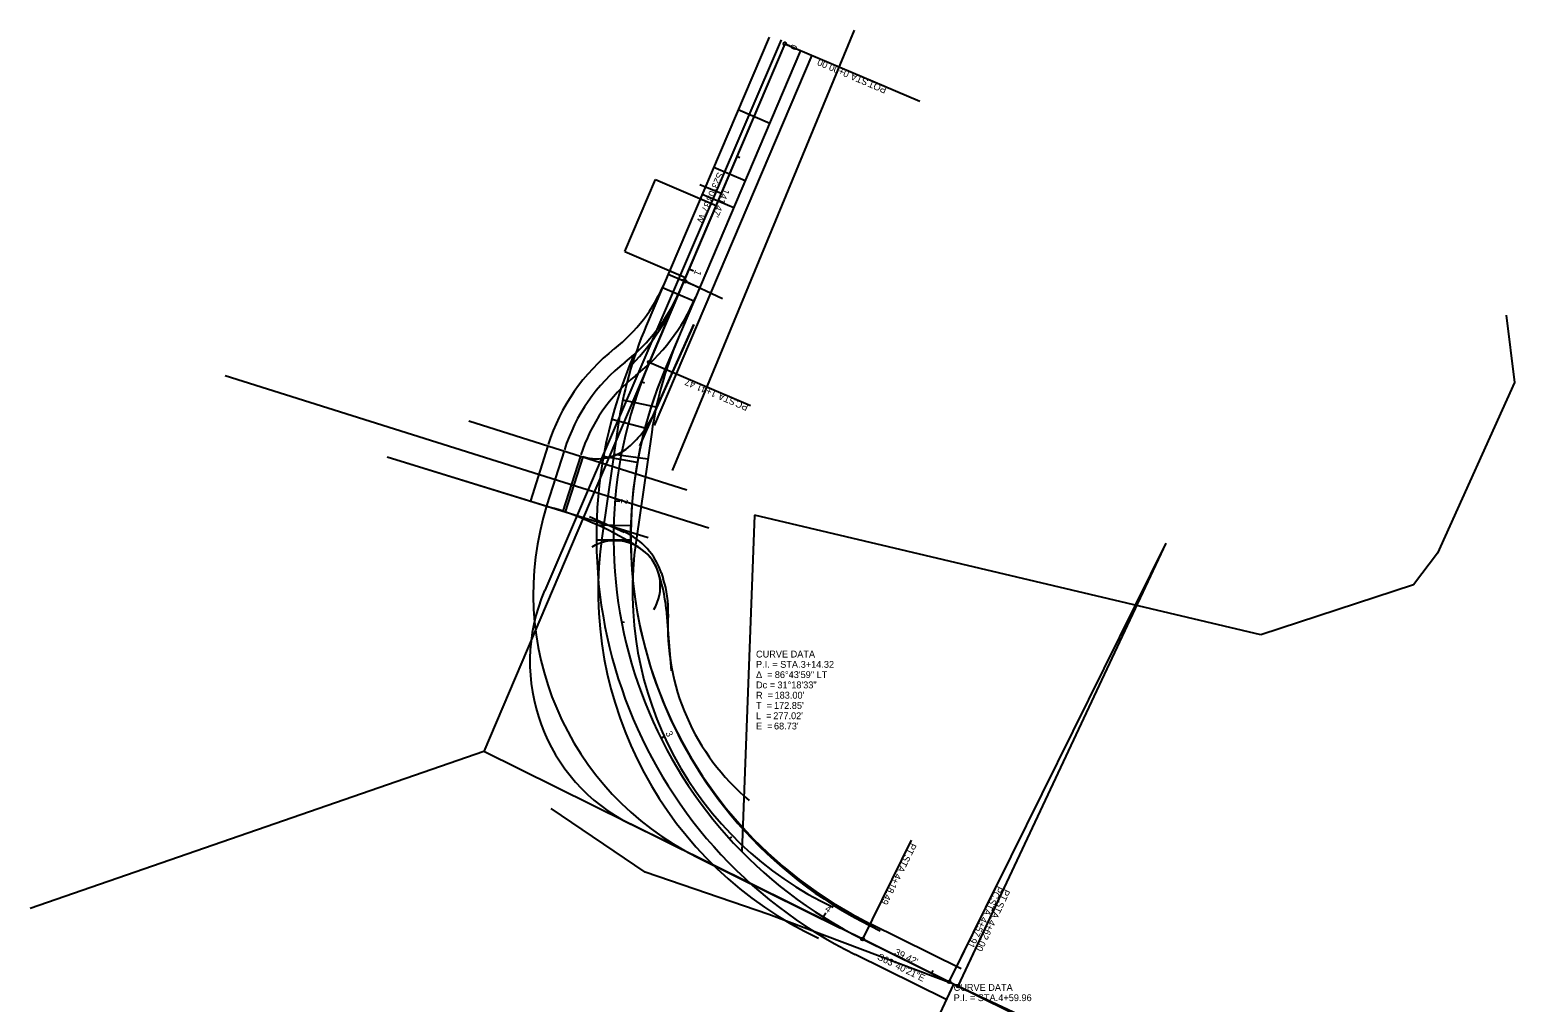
# Model space of a CAD drawing. Extents: x 1439896 to 1441697, y 420263 to 421715.
# Drawn here: x 1439896 to 1440513, y 421318 to 421715 of the extents above; entities that cross this region are included whole.
import ezdxf

# ---------------------------------------------------------------- set-up
doc = ezdxf.new("R2010")
doc.units = 0
for name, color, linetype in [('Default', 7, 'Continuous'), ('DR_X_Cells', 7, 'Continuous'), ('RD_X_Wall', 7, 'Continuous'), ('SN_X_Public', 7, 'Continuous'), ('SV_P_Control_Cells_Set', 7, 'Continuous'), ('SV_P_Mon_Cells_Set', 7, 'Continuous'), ('SV_X_Mon_Cells_Found', 7, 'Continuous'), ('SV_X_Random_Point', 7, 'Continuous'), ('SV_X_Shot_Marker', 7, 'Continuous'), ('SV_X_Text_Elevation', 7, 'Continuous'), ('VG_X_Cells', 7, 'Continuous')]:
    doc.layers.add(name, color=color, linetype=linetype)

msp = doc.modelspace()

# ---------------------------------------------------------------- linework, layer by layer
at = {"layer": 'Default'}
for p, q in [((1440204.79, 421709.48), (1440081.67, 421420.27)), ((1440198.35, 421712.22), (1440148.12, 421594.24)), ((1440204.79, 421709.48), (1440149.37, 421579.31)), ((1440211.23, 421706.73), (1440155.81, 421576.57)), ((1440185.71, 421682.54), (1440198.57, 421677.07)), ((1440175.72, 421659.08), (1440188.58, 421653.6)), ((1440139.29, 421624.57), (1440151.83, 421654.01)), ((1440151.83, 421654.01), (1440176.67, 421643.44)), ((1440178.71, 421648.22), (1440170.05, 421651.81)), ((1440171.02, 421648.04), (1440183.88, 421642.56)), ((1440172.97, 421646.83), (1440172.97, 421646.83)), ((1440139.29, 421624.57), (1440164.14, 421613.99)), ((1440169.93, 421609.74), (1440157.05, 421615.22)), ((1440167.58, 421604.22), (1440154.7, 421609.7)), ((1440163.57, 421612.67), (1440179.25, 421605.42)), ((1440152.18, 421560.91), (1440138.49, 421563.84)), ((1440136.5, 421552.74), (1440130.09, 421508.44)), ((1440147.54, 421552.39), (1440134, 421555.95)), ((1440150.35, 421550.74), (1440143.94, 421506.44)), ((1440107.86, 421545.19), (1440100.73, 421522.68)), ((1440114.53, 421543.07), (1440107.54, 421521)), ((1440121.2, 421540.96), (1440114.07, 421518.45)), ((1440122.16, 421540.66), (1440115.03, 421518.15)), ((1440144.44, 421538.31), (1440130.66, 421540.75)), ((1440148.75, 421539.66), (1440134.89, 421541.67)), ((1440124.86, 421516.27), (1440139.1, 421509.95)), ((1440141.82, 421512.42), (1440127.82, 421512.8)), ((1440141.75, 421506.65), (1440127.75, 421506.57)), ((1440271.92, 421326.13), (1440360.62, 421505.39)), ((1440275.61, 421324.35), (1440360.62, 421505.39)), ((1440154.33, 421493.1), (1440155.07, 421490.85)), ((1440081.67, 421420.27), (1439896.26, 421356.14)), ((1440273.76, 421325.22), (1440081.67, 421420.27)), ((1440168.71, 421377.2), (1440227.55, 421348.09)), ((1440276.86, 421331.5), (1440239.69, 421349.89)), ((1440236.59, 421343.62), (1440271.92, 421326.13)), ((1440270.65, 421318.95), (1440233.49, 421337.34)), ((1440273.76, 421325.22), (1440161.76, 421086.71)), ((1440273.76, 421325.22), (1440630.33, 421157.78)), ((1440273.76, 421325.22), (1440628.82, 421158.49)), ((1440275.61, 421324.35), (1440275.61, 421324.35)), ((1440275.61, 421324.35), (1440275.61, 421324.35)), ((1440275.61, 421324.35), (1440275.61, 421324.35)), ((1440275.61, 421324.35), (1440275.61, 421324.35)), ((1440275.61, 421324.35), (1440275.61, 421324.35)), ((1440275.61, 421324.35), (1440275.61, 421324.35)), ((1440275.61, 421324.35), (1440628.74, 421158.53))]:
    msp.add_line(p, q, dxfattribs=at)
msp.add_lwpolyline([(1440163.24, 421613.36), (1440164.57, 421612.74), (1440163.82, 421612.11)], close=True, dxfattribs=at)
msp.add_lwpolyline([(1440163.57, 421612.67), (1440164.16, 421611.97), (1440164.19, 421612.29), (1440164.16, 421611.97), (1440163.84, 421612), (1440164.16, 421611.97)], dxfattribs=at)
for centre, radius, start, end in [((1440093.73, 421637.53), 67, 308.18565, 336.93967), ((1440093.73, 421637.53), 74, 308.18565, 336.93967), ((1440077.96, 421641.33), 90, 314.25496, 336.93967), ((1440093.73, 421637.53), 81, 308.18565, 336.93967), ((1440301.78, 421528.83), 167, 156.93967, 171.76716), ((1440185.23, 421521.21), 81, 128.18565, 162.42099), ((1440301.78, 421528.83), 153, 156.93967, 171.76716), ((1440185.23, 421521.21), 74, 128.18565, 162.42099), ((1440317.75, 421507.63), 190, 156.93967, 243.67261), ((1440317.75, 421507.63), 183, 156.93967, 243.67261), ((1440317.75, 421507.63), 183, 156.93967, 243.67261), ((1440185.23, 421521.21), 67, 128.18565, 162.42099), ((1440317.75, 421507.63), 176, 156.93967, 243.67261), ((1440319.16, 421507.54), 177.33, 156.93967, 244.84605), ((1440221.93, 421484.76), 120, 162.42099, 243.67261), ((1440127.73, 421484.36), 28, 18.17779, 66.07544), ((1440285.47, 421485.96), 157, 171.76716, 244.78578), ((1440285.47, 421485.96), 143, 171.76716, 244.78578), ((1440117.07, 421478.37), 40, 357.05214, 18.17779), ((1440249.81, 421471.53), 92.92, 177.05214, 230.07599), ((1440360.62, 421505.39), 200, 243.67261, 244.84616)]:
    msp.add_arc(centre, radius, start, end, dxfattribs=at)
at = {"layer": 'DR_X_Cells'}
for p, q in [((1440204.79, 421709.48), (1440206.63, 421708.69)), ((1440185.2, 421663.47), (1440186.31, 421663)), ((1440165.62, 421617.47), (1440167.46, 421616.68)), ((1440146.22, 421571.39), (1440147.34, 421570.97)), ((1440135.37, 421522.74), (1440137.37, 421522.57)), ((1440138.06, 421472.96), (1440139.24, 421473.19)), ((1440154.09, 421425.76), (1440155.87, 421426.66)), ((1440182.25, 421384.64), (1440183.14, 421385.44)), ((1440220.46, 421352.64), (1440221.53, 421354.33)), ((1440264.83, 421329.64), (1440265.37, 421330.71))]:
    msp.add_line(p, q, dxfattribs=at)
at = {"layer": 'RD_X_Wall'}
for p, q in [((1440151.53, 421558.8), (1440167.61, 421594.75)), ((1440042.17, 421540.7), (1440110.24, 421519.69)), ((1440156.27, 421478.44), (1440158.35, 421453.19))]:
    msp.add_line(p, q, dxfattribs=at)
for centre, radius, start, end in [((1440115.19, 421575.05), 39.81, 310.11738, 335.89825), ((1440127.95, 421559.9), 20, 253.37706, 310.11738), ((1440066.19, 421378.11), 148.27, 57.77941, 72.71834), ((1440135.34, 421487.88), 18.54, 20.57401, 57.70972), ((1440091.4, 421472.27), 65.17, 5.43696, 19.84302)]:
    msp.add_arc(centre, radius, start, end, dxfattribs=at)
at = {"layer": 'SN_X_Public'}
msp.add_line((1440167.61, 421594.75), (1440145.4, 421545.1), dxfattribs=at)
at = {"layer": 'SV_P_Mon_Cells_Set'}
for p, q in [((1440233.05, 421715.02), (1440158.64, 421535.04)), ((1440203.27, 421711.03), (1440106.59, 421486.09)), ((1440204.79, 421709.48), (1440259.95, 421685.99)), ((1440215.83, 421704.78), (1440151.41, 421553.46)), ((1440499.67, 421598.5), (1440503.03, 421571.1)), ((1439975.92, 421573.97), (1440173.64, 421511.72)), ((1440503.03, 421571.1), (1440471.52, 421501.32)), ((1440075.59, 421555.41), (1440164.69, 421527.18)), ((1440192.31, 421516.88), (1440187.23, 421379.36)), ((1440399.32, 421467.99), (1440192.31, 421516.88)), ((1440471.52, 421501.32), (1440461.78, 421488.39)), ((1440461.78, 421488.39), (1440399.32, 421467.99))]:
    msp.add_line(p, q, dxfattribs=at)
for points in [[(1440691.36, 421118.81), (1440629.58, 421158.14), (1440609.97, 421165.18), (1440526.94, 421203.03), (1440470.42, 421228.12), (1440360.67, 421269.16), (1440307.16, 421308.68), (1440273.76, 421325.22), (1440198.26, 421353.66), (1440147.64, 421370.92), (1440109.27, 421396.96)], [(1440629.58, 421158.14), (1440273.76, 421325.22), (1440141.75, 421390.54)]]:
    msp.add_lwpolyline(points, dxfattribs=at)
for centre, radius, start, end in [((1440174.57, 421456.87), 74, 156.74048, 243.67261), ((1440360.62, 421505.39), 200, 243.67261, 244.84605)]:
    msp.add_arc(centre, radius, start, end, dxfattribs=at)
at = {"layer": 'SV_X_Mon_Cells_Found'}
for p, q in [((1440204.79, 421709.48), (1440246.19, 421691.85)), ((1440149.37, 421579.31), (1440190.78, 421561.69)), ((1440236.59, 421343.62), (1440256.55, 421383.95)), ((1440271.92, 421326.13), (1440291.88, 421366.46)), ((1440275.61, 421324.35), (1440294.74, 421365.09))]:
    msp.add_line(p, q, dxfattribs=at)
for centre in [(1440204.79, 421709.48), (1440149.37, 421579.31), (1440236.59, 421343.62), (1440271.92, 421326.13), (1440275.61, 421324.35)]:
    msp.add_circle(centre, 0.6, dxfattribs=at)
at = {"layer": 'SV_X_Text_Elevation'}
for p, q in [((1440204.79, 421709.48), (1440149.37, 421579.31)), ((1440042.17, 421540.7), (1440148.84, 421507.77)), ((1440236.59, 421343.62), (1440271.92, 421326.13)), ((1440275.61, 421324.35), (1440628.74, 421158.53))]:
    msp.add_line(p, q, dxfattribs=at)
for centre, radius, start, end in [((1440317.75, 421507.63), 183, 156.93967, 243.67261), ((1440360.62, 421505.39), 200, 243.67261, 244.84616)]:
    msp.add_arc(centre, radius, start, end, dxfattribs=at)
at = {"layer": 'VG_X_Cells'}
for centre, radius, start, end in [((1440115.19, 421575.05), 39.81, 310.11738, 335.89825), ((1440127.95, 421559.9), 20, 253.37706, 312.92164), ((1440135.34, 421487.88), 18.54, 328.96075, 120.83858)]:
    msp.add_arc(centre, radius, start, end, dxfattribs=at)

# ---------------------------------------------------------------- texts
at = {"layer": 'DR_X_Cells'}
for s, rotation, p in [('0', 246.93967, (1440207.52, 421709.52)), ('1', 246.93967, (1440168.28, 421617.33)), ('2', 265.26617, (1440137.95, 421523.57)), ('3', 296.57534, (1440155.86, 421427.81)), ('4', 327.8845, (1440220.91, 421355.31))]:
    msp.add_text(s, height=2.8, rotation=rotation, dxfattribs=at).set_placement(p)
at = {"layer": 'SV_P_Control_Cells_Set'}
for s, rotation, p in [('S23°03\'37"W', 246.93967, (1440177.32, 421657.22)), ('S63°40\'21"E', 333.67261, (1440242.32, 421335.42))]:
    msp.add_text(s, height=2.8, rotation=rotation, dxfattribs=at).set_placement(p)
at = {"layer": 'SV_X_Mon_Cells_Found'}
for s, rotation, p in [('0+00.00', 156.93967, (1440231.37, 421698.11)), (' STA. ', 156.93967, (1440240.07, 421694.41)), ('POT', 156.93967, (1440246.69, 421691.59)), ('1+41.47', 156.93967, (1440177.23, 421567.41)), (' STA. ', 156.93967, (1440185.92, 421563.71)), ('PC', 156.93967, (1440190.14, 421561.91)), ('PT', 243.67261, (1440256.21, 421383.16)), (' STA. ', 243.67261, (1440254.25, 421379.2)), ('4+18.49', 243.67261, (1440250.06, 421370.73)), ('PC', 243.67261, (1440291.5, 421365.6)), ('PT', 244.84616, (1440294.43, 421364.32)), (' STA. ', 243.67261, (1440289.47, 421361.49)), (' STA. ', 244.84616, (1440292.55, 421360.32)), ('4+57.91', 243.67261, (1440285.28, 421353.02)), ('4+62.00', 244.84616, (1440288.53, 421351.77))]:
    msp.add_text(s, height=2.8, rotation=rotation, dxfattribs=at).set_placement(p)
at = {"layer": 'SV_X_Random_Point'}
for s, rotation, p in [("141.47'", 246.93967, (1440179.71, 421650.53)), ("39.42'", 333.67261, (1440249.29, 421337.38))]:
    msp.add_text(s, height=2.8, rotation=rotation, dxfattribs=at).set_placement(p)
at = {"layer": 'SV_X_Shot_Marker'}
for s, p in [('CURVE DATA', (1440192.98, 421458.66)), ('P.I. = STA. ', (1440192.98, 421454.46)), ('3+14.32', (1440211.25, 421454.46)), ('Δ  = ', (1440192.98, 421450.26)), ('Dc = ', (1440192.98, 421446.06)), ('86°43\'59" LT', (1440200.66, 421450.26)), ('31°18\'33"', (1440201.72, 421446.06)), ('R  = ', (1440192.98, 421441.86)), ("183.00'", (1440200.56, 421441.86)), ('T  = ', (1440192.98, 421437.66)), ('L  = ', (1440192.98, 421433.46)), ("277.02'", (1440200.02, 421433.46)), ("172.85'", (1440200.32, 421437.66)), ('E  = ', (1440192.98, 421429.26)), ("68.73'", (1440200.32, 421429.26)), ('CURVE DATA', (1440273.77, 421322.44)), ('P.I. = STA. ', (1440273.77, 421318.24)), ('4+59.96', (1440292.03, 421318.24))]:
    msp.add_text(s, height=2.8, dxfattribs=at).set_placement(p)

doc.saveas('drawing.dxf')
